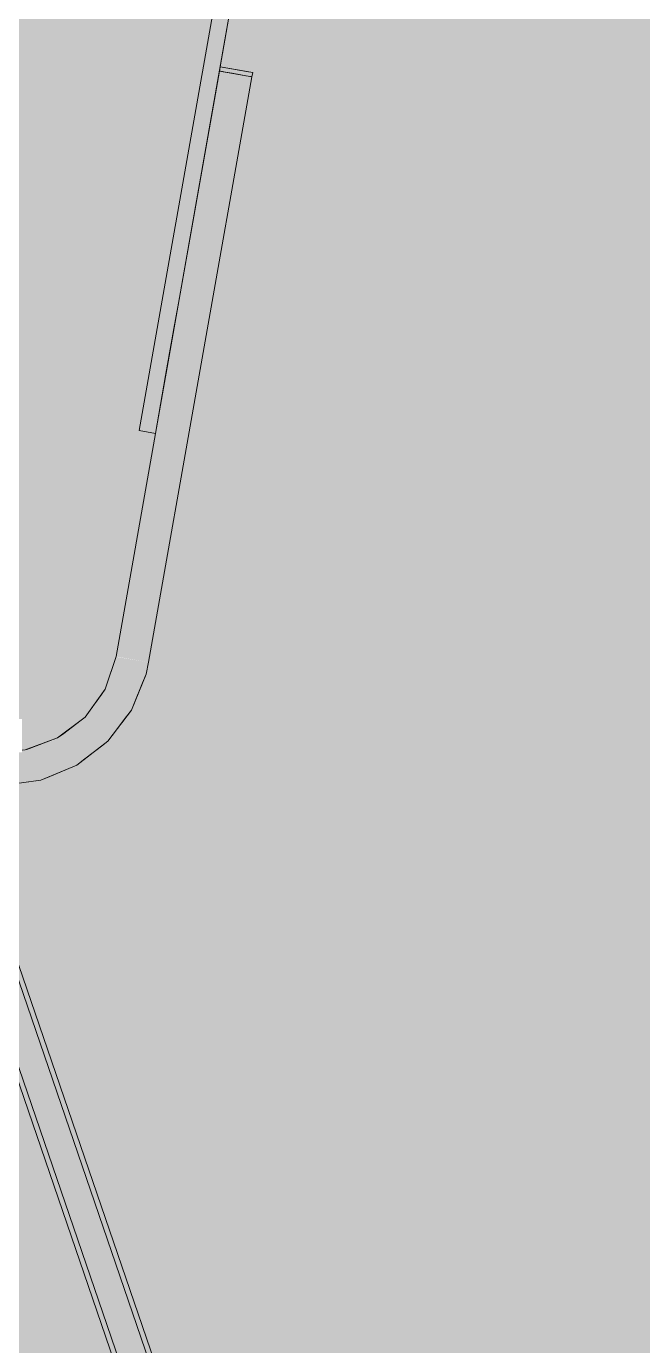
# Model space of a CAD drawing. Header units: millimetres. Extents: x 63432 to 177405, y -1987 to 27578.
# Drawn here: x 165077 to 165313, y 8612 to 9118 of the extents above; entities that cross this region are included whole.
import ezdxf

# ---------------------------------------------------------------- set-up
doc = ezdxf.new("R2010")
doc.units = ezdxf.units.MM
doc.layers.add('A-WALL-PATT', color=7, linetype='Continuous', lineweight=9)
for name, color, linetype, lineweight, true_color in [('I-FURN-16', 7, 'Continuous', 9, 0xd1b79e), ('I-FURN-21', 7, 'Continuous', 9, 0x666666), ('I-FURN-25', 7, 'Continuous', 9, 0x987f66), ('I-FURN-30', 7, 'Continuous', 9, 0x4c4c4c), ('I-FURN-38', 7, 'Continuous', 9, 0xa58c72), ('I-FURN-57', 7, 'Continuous', 9, 0x8f765d), ('I-FURN-6', 7, 'Continuous', 9, 0xc0c0c0), ('I-FURN-61', 7, 'Continuous', 9, 0xcabbac), ('I-FURN-62', 7, 'Continuous', 9, 0x8b8b8b), ('I-FURN-65', 7, 'Continuous', 9, 0x8b7c6d), ('I-FURN-71', 7, 'Continuous', 9, 0xa59687), ('I-FURN-73', 7, 'Continuous', 9, 0xb79e84)]:
    doc.layers.add(name, color=color, linetype=linetype, lineweight=lineweight, true_color=true_color)
doc.layers.add('I-FURN-17', color=7, linetype='Continuous', lineweight=9, true_color=0x111111, transparency=0.7)
doc.layers.add('I-FURN-18', color=7, linetype='Continuous', lineweight=9, true_color=0xe2b180, transparency=0.7)

# ---------------------------------------------------------------- blocks, each defined once
blk = doc.blocks.new('Chair - Tablet Arm - Chair - Tablet Arm-V85-Развертка 3_12-6')
at = {"layer": 'I-FURN-17'}
for points in [[(-79031.76, 8874.03), (-78992.13, 9098.75), (-79004.66, 9100.83), (-79044.27, 8876.23), (-79032.38, 8874.14)], [(-78992.13, 9098.75), (-78991.84, 9100.42), (-79004.37, 9102.51), (-79004.64, 9100.95), (-78992.46, 9098.8)], [(-79088.04, 8826.8), (-79073.91, 8828.69), (-79062.39, 8832.88), (-79051.31, 8840.17), (-79042.06, 8850.07), (-79035.56, 8861.31), (-79031.76, 8874.03), (-79044.3, 8876.12), (-79047.23, 8866.34), (-79052.39, 8857.41), (-79060.31, 8849.35), (-79068.09, 8844.23), (-79077.79, 8840.7), (-79080.3, 8840.25), (-79080.3, 8839.5), (-79088.04, 8839.31), (-79088.04, 8827.25)], [(-78989.56, 8450), (-78978.14, 8450), (-79103.66, 8816.09), (-79113.84, 8812.48), (-78999.66, 8479.45)], [(-78991.55, 8450), (-78989.56, 8450), (-79113.91, 8812.58), (-79115.68, 8811.97), (-78991.57, 8450)]]:
    blk.add_hatch(color=256, dxfattribs=at).paths.add_polyline_path(points)
h = blk.add_hatch(color=256, dxfattribs=at)
h.paths.add_polyline_path([(-78976.15, 8450), (-78976.13, 8450), (-79105.42, 8826.8), (-79107.36, 8826.8), (-79105.27, 8820.43), (-79102.3, 8812.13), (-78978.14, 8450), (-78976.36, 8450)])
h.paths.add_polyline_path([(-79115.98, 8832.45), (-79112.16, 8836.17), (-79112.04, 8837.11), (-79112.19, 8838.41), (-79113.12, 8839.5), (-79120.4, 8839.5), (-79121.07, 8837.61), (-79121.21, 8835.21), (-79120.58, 8832.79), (-79119.64, 8832.66), (-79116.91, 8832.5)])
h.paths.add_polyline_path([(-79127.46, 8852.2), (-79114.03, 8852.2), (-79175.23, 9030.68), (-79187.24, 9026.56), (-79127.52, 8852.37)])
at = {"layer": 'I-FURN-18'}
for points in [[(-79020.34, 9011.92), (-78995.53, 9152.65), (-79001.78, 9153.75), (-79026.59, 9013.02)], [(-79029.16, 8961.89), (-79020.34, 9011.92), (-79026.59, 9013.02), (-79035.25, 8962.96), (-79031.5, 8962.3)]]:
    blk.add_hatch(color=256, dxfattribs=at).paths.add_polyline_path(points)
at = {"layer": 'I-FURN-16'}
for p, q in [((-79001.78, 9153.75), (-79026.59, 9013.02)), ((-79004.35, 9102.62), (-78995.53, 9152.65)), ((-79026.59, 9013.02), (-79035.42, 8962.99))]:
    blk.add_line(p, q, dxfattribs=at)
at = {"layer": 'I-FURN-21'}
for p, q in [((-79031.76, 8874.03), (-78992.13, 9098.75)), ((-79004.64, 9100.95), (-79004.02, 9100.84)), ((-78991.84, 9100.42), (-79004.35, 9102.62)), ((-79004.01, 9100.84), (-79002.29, 9100.54)), ((-79002.27, 9100.53), (-78999.78, 9100.1)), ((-78999.76, 9100.09), (-78997, 9099.6)), ((-78996.98, 9099.6), (-78994.49, 9099.16)), ((-78994.47, 9099.16), (-78992.75, 9098.86)), ((-78992.74, 9098.85), (-78992.13, 9098.75)), ((-79029.16, 8961.89), (-79044.27, 8876.23)), ((-79037.33, 8858.25), (-79034.12, 8866.13)), ((-79045.37, 8846.46), (-79040.25, 8853.19)), ((-79056.23, 8836.93), (-79049.34, 8842.25)), ((-79069.63, 8830.25), (-79060.82, 8833.91)), ((-79088.04, 8826.8), (-79073.98, 8828.66)), ((-79113.87, 8812.58), (-78983.71, 8432.93))]:
    blk.add_line(p, q, dxfattribs=at)
at = {"layer": 'I-FURN-21', "flags": 128}
for points in [[(-79048.08, 8864.87), (-79048.47, 8863.71), (-79049.91, 8861.69)], [(-79054.88, 8854.76), (-79056.17, 8852.97), (-79057.61, 8851.87)], [(-79064.86, 8846.35), (-79066.68, 8844.97), (-79067.32, 8844.73)]]:
    blk.add_lwpolyline(points, dxfattribs=at)
at = {"layer": 'I-FURN-25'}
blk.add_line((-79004.64, 9100.95), (-79029.16, 8961.89), dxfattribs=at)
at = {"layer": 'I-FURN-30'}
for p, q in [((-79031.76, 8874.03), (-78992.13, 9098.75)), ((-79004.02, 9100.84), (-79004.64, 9100.95)), ((-79002.29, 9100.54), (-79004.01, 9100.84)), ((-78999.78, 9100.1), (-79002.27, 9100.53)), ((-78997, 9099.6), (-78999.76, 9100.09)), ((-78994.49, 9099.16), (-78996.98, 9099.6)), ((-78992.75, 9098.86), (-78994.47, 9099.16)), ((-78992.13, 9098.75), (-78992.74, 9098.85)), ((-79029.16, 8961.89), (-79044.27, 8876.23)), ((-79037.33, 8858.25), (-79034.12, 8866.13)), ((-79048.47, 8863.71), (-79049.91, 8861.69)), ((-79048.08, 8864.87), (-79048.47, 8863.71)), ((-79056.17, 8852.97), (-79057.61, 8851.87)), ((-79054.88, 8854.76), (-79056.17, 8852.97)), ((-79045.37, 8846.46), (-79040.25, 8853.19)), ((-79056.23, 8836.93), (-79049.34, 8842.25)), ((-79069.63, 8830.25), (-79060.82, 8833.91)), ((-79088.04, 8826.8), (-79073.98, 8828.66)), ((-78973.76, 8437.22), (-79103.66, 8816.09))]:
    blk.add_line(p, q, dxfattribs=at)
at = {"layer": 'I-FURN-30', "flags": 128}
blk.add_lwpolyline([(-79064.86, 8846.35), (-79066.68, 8844.97), (-79067.32, 8844.73)], dxfattribs=at)
at = {"layer": 'I-FURN-38'}
for q in [(-79029.16, 8961.89), (-79004.35, 9102.62)]:
    blk.add_line((-79004.64, 9100.95), q, dxfattribs=at)
at = {"layer": 'I-FURN-57'}
for p, q in [((-79020.34, 9011.92), (-79004.64, 9100.95)), ((-79029.16, 8961.89), (-79020.34, 9011.92))]:
    blk.add_line(p, q, dxfattribs=at)
at = {"layer": 'I-FURN-6'}
for p, q in [((-79044.27, 8876.23), (-79048.08, 8864.87)), ((-79044.27, 8876.23), (-79048.08, 8864.87)), ((-79049.91, 8861.69), (-79054.88, 8854.76)), ((-79049.91, 8861.69), (-79054.88, 8854.76)), ((-79057.61, 8851.87), (-79064.86, 8846.35)), ((-79057.61, 8851.87), (-79064.86, 8846.35)), ((-79067.32, 8844.73), (-79078.54, 8840.61)), ((-79067.32, 8844.73), (-79078.54, 8840.61))]:
    blk.add_line(p, q, dxfattribs=at)
at = {"layer": 'I-FURN-6', "flags": 128}
for points in [[(-79034.12, 8866.13), (-79032.74, 8869.51), (-79031.76, 8874.03)], [(-79034.12, 8866.13), (-79032.74, 8869.51), (-79031.76, 8874.03)], [(-79040.25, 8853.19), (-79038.4, 8855.63), (-79037.33, 8858.25)], [(-79040.25, 8853.19), (-79038.4, 8855.63), (-79037.33, 8858.25)], [(-79049.34, 8842.25), (-79047.47, 8843.69), (-79045.37, 8846.46)], [(-79049.34, 8842.25), (-79047.47, 8843.69), (-79045.37, 8846.46)], [(-79060.82, 8833.91), (-79059.34, 8834.53), (-79056.23, 8836.93)], [(-79060.82, 8833.91), (-79059.34, 8834.53), (-79056.23, 8836.93)], [(-79073.98, 8828.66), (-79073.18, 8828.77), (-79069.63, 8830.25)], [(-79073.98, 8828.66), (-79073.18, 8828.77), (-79069.63, 8830.25)]]:
    blk.add_lwpolyline(points, dxfattribs=at)
at = {"layer": 'I-FURN-61'}
for p, q in [((-79026.59, 9013.02), (-79001.78, 9153.75)), ((-78995.53, 9152.65), (-79004.35, 9102.62)), ((-79035.42, 8962.99), (-79026.59, 9013.02)), ((-79035.42, 8962.99), (-79029.16, 8961.89))]:
    blk.add_line(p, q, dxfattribs=at)
at = {"layer": 'I-FURN-62'}
for p, q in [((-79004.35, 9102.62), (-78994.19, 9100.83)), ((-78994.19, 9100.83), (-78991.84, 9100.42)), ((-78992.13, 9098.75), (-78991.84, 9100.42)), ((-78971.75, 8437.22), (-79105.33, 8826.83)), ((-79115.68, 8811.97), (-78985.72, 8432.93))]:
    blk.add_line(p, q, dxfattribs=at)
at = {"layer": 'I-FURN-65'}
for p, q in [((-79004.64, 9100.95), (-79020.34, 9011.92)), ((-79020.34, 9011.92), (-79022.06, 9002.16)), ((-79022.06, 9002.16), (-79025.24, 8984.13)), ((-79025.24, 8984.13), (-79029.16, 8961.89))]:
    blk.add_line(p, q, dxfattribs=at)
at = {"layer": 'I-FURN-71'}
blk.add_line((-79004.35, 9102.62), (-79004.64, 9100.95), dxfattribs=at)
at = {"layer": 'I-FURN-73'}
blk.add_line((-79004.35, 9102.62), (-79004.64, 9100.95), dxfattribs=at)
blk = doc.blocks.new('Chair - Tablet Arm - Chair - Tablet Arm-V92-Развертка 3_12-6')
at = {"layer": 'I-FURN-6'}
for p, q in [((-79026.59, 9013.02), (-79001.78, 9153.75)), ((-78995.53, 9152.65), (-79020.34, 9011.92)), ((-79031.76, 8874.03), (-78992.13, 9098.75)), ((-79004.64, 9100.95), (-78992.13, 9098.75)), ((-79004.35, 9102.62), (-78991.84, 9100.42)), ((-78992.13, 9098.75), (-78991.84, 9100.42)), ((-78971.69, 8437.05), (-79175.23, 9030.68)), ((-79035.42, 8962.99), (-79026.59, 9013.02)), ((-79020.34, 9011.92), (-79029.16, 8961.89)), ((-79035.42, 8962.99), (-79029.16, 8961.89)), ((-79029.16, 8961.89), (-79044.27, 8876.23)), ((-79044.27, 8876.23), (-79048.08, 8864.87)), ((-79049.91, 8861.69), (-79054.88, 8854.76)), ((-79057.61, 8851.87), (-79064.86, 8846.35)), ((-79067.32, 8844.73), (-79078.54, 8840.61)), ((-79115.68, 8811.97), (-78985.72, 8432.93)), ((-79113.9, 8812.64), (-78983.71, 8432.93))]:
    blk.add_line(p, q, dxfattribs=at)
at = {"layer": 'I-FURN-6', "flags": 128}
for points in [[(-79044.27, 8876.23), (-79048.47, 8863.71), (-79056.17, 8852.97), (-79066.68, 8844.97), (-79079.08, 8840.41), (-79080.3, 8840.29)], [(-79088.04, 8826.8), (-79073.18, 8828.77), (-79059.34, 8834.53), (-79047.47, 8843.69), (-79038.4, 8855.63), (-79032.74, 8869.51), (-79031.76, 8874.03)], [(-79034.12, 8866.13), (-79032.74, 8869.51), (-79031.76, 8874.03)], [(-79040.25, 8853.19), (-79038.4, 8855.63), (-79037.33, 8858.25)], [(-79049.34, 8842.25), (-79047.47, 8843.69), (-79045.37, 8846.46)], [(-79060.82, 8833.91), (-79059.34, 8834.53), (-79056.23, 8836.93)], [(-79073.98, 8828.66), (-79073.18, 8828.77), (-79069.63, 8830.25)]]:
    blk.add_lwpolyline(points, dxfattribs=at)
at = {"layer": 'I-FURN-61'}
for p, q in [((-79001.78, 9153.75), (-79026.59, 9013.02)), ((-79004.35, 9102.62), (-78995.53, 9152.65)), ((-79004.64, 9100.95), (-79029.16, 8961.89)), ((-79004.35, 9102.62), (-79004.64, 9100.95)), ((-79026.59, 9013.02), (-79035.42, 8962.99))]:
    blk.add_line(p, q, dxfattribs=at)
at = {"layer": 'I-FURN-62'}
for p, q in [((-79031.76, 8874.03), (-78992.13, 9098.75)), ((-78992.13, 9098.75), (-79004.64, 9100.95)), ((-78991.84, 9100.42), (-79004.35, 9102.62)), ((-79029.16, 8961.89), (-79044.27, 8876.23)), ((-79037.33, 8858.25), (-79034.12, 8866.13)), ((-79045.37, 8846.46), (-79040.25, 8853.19)), ((-79056.23, 8836.93), (-79049.34, 8842.25)), ((-79069.63, 8830.25), (-79060.82, 8833.91)), ((-79088.04, 8826.8), (-79073.98, 8828.66)), ((-78973.7, 8437.05), (-79103.66, 8816.09))]:
    blk.add_line(p, q, dxfattribs=at)
at = {"layer": 'I-FURN-62', "flags": 128}
for points in [[(-79048.08, 8864.87), (-79048.47, 8863.71), (-79049.91, 8861.69)], [(-79054.88, 8854.76), (-79056.17, 8852.97), (-79057.61, 8851.87)], [(-79064.86, 8846.35), (-79066.68, 8844.97), (-79067.32, 8844.73)]]:
    blk.add_lwpolyline(points, dxfattribs=at)
at = {"layer": 'I-FURN-65'}
for p, q in [((-79020.34, 9011.92), (-79004.64, 9100.95)), ((-79023.72, 8992.77), (-79020.34, 9011.92)), ((-79026.58, 8976.54), (-79023.72, 8992.77)), ((-79029.16, 8961.89), (-79026.58, 8976.54))]:
    blk.add_line(p, q, dxfattribs=at)
at = {"layer": 'I-FURN-71'}
for q in [(-79029.16, 8961.89), (-79004.35, 9102.62)]:
    blk.add_line((-79004.64, 9100.95), q, dxfattribs=at)

msp = doc.modelspace()

# ---------------------------------------------------------------- hatches: boundary and pattern name
at = {"layer": 'A-WALL-PATT'}
h = msp.add_hatch(color=256, dxfattribs=at)
h.paths.add_polyline_path([(164234.62, 8450), (164691.75, 8450), (164825.3, 8839.5), (164732.42, 8839.5), (164732.42, 8852.2), (164829.65, 8852.2), (164893.84, 9039.44), (164693.89, 9039.44), (164693.89, 9052.14), (164950.36, 9052.14), (164960.05, 9050.62), (164969.06, 9045.98), (164975.82, 9039.36), (164980.94, 9029.08), (165041.59, 8852.2), (165075.32, 8852.2), (165075.32, 8840.4), (165077.83, 8840.7), (165088.49, 8844.86), (165096.15, 8849.9), (165103.52, 8857.9), (165108.39, 8866.34), (165111.35, 8876.23), (165126.46, 8961.89), (165120.2, 8962.99), (165158.25, 9178.77), (165164.45, 9177.38), (165151.27, 9102.62), (165163.78, 9100.42), (165123.24, 8871.96), (165120.05, 8861.31), (165113.42, 8849.82), (165103.51, 8839.64), (165093.23, 8832.88), (165080.76, 8828.34), (165067.58, 8826.8), (165050.29, 8826.8), (165179.65, 8450), (165691.75, 8450), (165825.3, 8839.5), (165732.42, 8839.5), (165732.42, 8852.2), (165829.65, 8852.2), (165893.84, 9039.44), (165693.89, 9039.44), (165693.89, 9052.14), (165950.36, 9052.14), (165960.05, 9050.62), (165969.06, 9045.98), (165975.82, 9039.36), (165980.94, 9029.08), (166041.59, 8852.2), (166075.32, 8852.2), (166075.32, 8840.4), (166078.39, 8840.9), (166088.49, 8844.86), (166096.15, 8849.9), (166103.52, 8857.9), (166108.39, 8866.34), (166111.35, 8876.23), (166126.46, 8961.89), (166120.2, 8962.99), (166158.25, 9178.77), (166164.45, 9177.38), (166151.27, 9102.62), (166163.78, 9100.42), (166123.24, 8871.96), (166120.05, 8861.31), (166113, 8849.38), (166103.51, 8839.64), (166093.23, 8832.88), (166080.76, 8828.34), (166067.58, 8826.8), (166050.29, 8826.8), (166179.65, 8450), (166691.75, 8450), (166825.3, 8839.5), (166732.42, 8839.5), (166732.42, 8852.2), (166829.65, 8852.2), (166893.84, 9039.44), (166693.89, 9039.44), (166693.89, 9052.14), (166950.36, 9052.14), (166960.05, 9050.62), (166969.06, 9045.98), (166975.82, 9039.36), (166980.66, 9029.91), (167041.59, 8852.2), (167075.32, 8852.2), (167075.32, 8840.4), (167077.83, 8840.7), (167088.49, 8844.86), (167096.15, 8849.9), (167103.52, 8857.9), (167108.39, 8866.34), (167111.35, 8876.23), (167126.46, 8961.89), (167120.2, 8962.99), (167158.25, 9178.77), (167164.45, 9177.38), (167151.33, 9102.61), (167163.78, 9100.42), (167123.24, 8871.96), (167120.05, 8861.31), (167113.42, 8849.82), (167103.51, 8839.64), (167093.23, 8832.88), (167080.76, 8828.34), (167067.58, 8826.8), (167050.29, 8826.8), (167179.65, 8450), (167691.75, 8450), (167825.3, 8839.5), (167732.42, 8839.5), (167732.42, 8852.2), (167829.65, 8852.2), (167893.84, 9039.44), (167693.89, 9039.44), (167693.89, 9052.14), (167950.36, 9052.14), (167960.05, 9050.62), (167969.06, 9045.98), (167975.82, 9039.36), (167980.94, 9029.08), (168041.59, 8852.2), (168075.32, 8852.2), (168075.32, 8840.4), (168077.83, 8840.7), (168088.49, 8844.86), (168096.15, 8849.9), (168103.52, 8857.9), (168108.39, 8866.34), (168111.35, 8876.23), (168126.46, 8961.89), (168120.2, 8962.99), (168158.25, 9178.77), (168164.45, 9177.38), (168151.27, 9102.62), (168163.78, 9100.42), (168123.24, 8871.96), (168120.05, 8861.31), (168113.42, 8849.82), (168103.51, 8839.64), (168093.23, 8832.88), (168080.76, 8828.34), (168067.58, 8826.8), (168050.29, 8826.8), (168179.65, 8450), (168423.04, 8450), (168423.04, 9500), (168448.04, 9500), (168448.04, 8450), (169137.31, 8450), (169137.31, 9483.61), (169149.31, 9483.61), (169149.31, 8450), (169762.9, 8450), (169762.9, 9483.61), (169774.9, 9483.61), (169774.9, 8450), (170635.62, 8450), (170635.62, 13150), (164234.62, 13150), (164234.62, 8479.45)])
h.paths.add_polyline_path([(164707.19, 8450), (165164.05, 8450), (165034.71, 8826.8), (164836.27, 8826.54), (164831.65, 8813.23), (164830.86, 8810.7), (164717.28, 8479.45)])
h.paths.add_polyline_path([(166164.05, 8450), (166034.71, 8826.8), (165836.27, 8826.54), (165831.65, 8813.23), (165830.86, 8810.7), (165707.19, 8450), (166147.61, 8450)])
h.paths.add_polyline_path([(166805.22, 8450), (167164.05, 8450), (167034.71, 8826.8), (166836.27, 8826.54), (166831.65, 8813.23), (166830.86, 8810.7), (166707.19, 8450), (166736, 8450)])
h.paths.add_polyline_path([(167843.55, 8450), (168164.05, 8450), (168034.71, 8826.8), (167836.27, 8826.54), (167831.65, 8813.23), (167830.86, 8810.7), (167707.19, 8450), (167774.32, 8450)])
h.paths.add_polyline_path([(165905.34, 8852.2), (166028.16, 8852.2), (165968.23, 9026.77), (165961.43, 9035.89), (165950.36, 9039.44), (165907.27, 9039.44), (165843.08, 8852.2), (165870.73, 8852.2)])
h.paths.add_polyline_path([(167843.08, 8852.2), (168028.16, 8852.2), (167968.23, 9026.77), (167961.43, 9035.89), (167950.36, 9039.44), (167907.27, 9039.44), (167843.55, 8853.57)])
h.paths.add_polyline_path([(164936.23, 8852.2), (165028.16, 8852.2), (164968.23, 9026.77), (164961.43, 9035.89), (164950.36, 9039.44), (164907.27, 9039.44), (164843.08, 8852.2), (164901.62, 8852.2)])
h.paths.add_polyline_path([(166863.35, 8852.2), (167028.16, 8852.2), (166968.23, 9026.77), (166961.43, 9035.89), (166950.36, 9039.44), (166907.27, 9039.44), (166843.08, 8852.2), (166858.27, 8852.2)])
h.paths.add_polyline_path([(166874.44, 9055.4), (166441.44, 9055.4), (166441.44, 9074.45), (167024.52, 9074.45), (167024.52, 9055.4), (166874.69, 9055.4)])
h.paths.add_polyline_path([(164975.72, 9055.4), (164441.44, 9055.4), (164441.44, 9074.45), (165024.52, 9074.45), (165024.52, 9055.4), (164975.82, 9055.4)])
h.paths.add_polyline_path([(168023.21, 9055.4), (167441.44, 9055.4), (167441.44, 9074.45), (168024.52, 9074.45), (168024.52, 9055.4)])
h.paths.add_polyline_path([(165766.89, 9055.4), (165441.44, 9055.4), (165441.44, 9074.45), (166024.52, 9074.45), (166024.52, 9055.4), (165836.12, 9055.4)])
h.paths.add_polyline_path([(170154.02, 9259), (170154.02, 9341), (170236.02, 9341), (170236.02, 9259), (170155.02, 9259)])
h.paths.add_polyline_path([(170277.78, 9259), (170277.78, 9341), (170359.78, 9341), (170359.78, 9259), (170278.78, 9259)])
h.paths.add_polyline_path([(170481.43, 9259), (170399.43, 9259), (170399.43, 9341), (170481.43, 9341), (170481.43, 9260)])
h.paths.add_polyline_path([(170155.02, 9260), (170235.02, 9260), (170235.02, 9340), (170155.02, 9340), (170155.02, 9262)])
h.paths.add_polyline_path([(170278.78, 9260), (170358.78, 9260), (170358.78, 9340), (170278.78, 9340), (170278.78, 9262)])
h.paths.add_polyline_path([(170480.43, 9260), (170480.43, 9340), (170400.43, 9340), (170400.43, 9260), (170478.43, 9260)])
h.paths.add_polyline_path([(170335.53, 9262), (170280.78, 9262), (170280.78, 9338), (170356.78, 9338), (170356.78, 9262), (170345.78, 9262)])
h.paths.add_polyline_path([(170197.09, 9262), (170157.02, 9262), (170157.02, 9338), (170233.02, 9338), (170233.02, 9262), (170222.02, 9262)])
h.paths.add_polyline_path([(170402.43, 9262), (170402.43, 9338), (170478.43, 9338), (170478.43, 9262), (170412.43, 9262)])
h.paths.add_polyline_path([(170412.43, 9272), (170468.43, 9272), (170468.43, 9328), (170412.43, 9328), (170412.43, 9273)])
h.paths.add_polyline_path([(170345.78, 9272), (170346.78, 9272), (170346.78, 9328), (170290.78, 9328), (170290.78, 9272), (170335.53, 9272)])
h.paths.add_polyline_path([(170168.02, 9272), (170223.02, 9272), (170223.02, 9328), (170167.02, 9328), (170167.02, 9272)])
h.paths.add_polyline_path([(170345.78, 9273), (170291.78, 9273), (170291.78, 9327), (170345.78, 9327), (170345.78, 9324.03)])
h.paths.add_polyline_path([(170467.43, 9273), (170413.43, 9273), (170413.43, 9327), (170467.43, 9327), (170467.43, 9324.03)])
h.paths.add_polyline_path([(170197.09, 9273), (170168.02, 9273), (170168.02, 9327), (170222.02, 9327), (170222.02, 9273)])
h.paths.add_polyline_path([(169762.9, 9492), (169672.9, 9492), (169672.9, 9543.61), (169684.9, 9543.61), (169684.9, 9504), (169762.9, 9504), (169762.9, 9543.61), (169774.9, 9543.61), (169774.9, 9504), (169852.9, 9504), (169852.9, 9543.61), (169864.9, 9543.61), (169864.9, 9492), (169774.9, 9492)])
h.paths.add_polyline_path([(169047.31, 9492), (169047.31, 9543.61), (169059.31, 9543.61), (169059.31, 9504), (169137.31, 9504), (169137.31, 9543.61), (169149.31, 9543.61), (169149.31, 9504), (169227.31, 9504), (169227.31, 9543.61), (169239.31, 9543.61), (169239.31, 9492), (169137.31, 9492)])

# ---------------------------------------------------------------- block references
at = {"layer": 'I-FURN-6'}
msp.add_blockref('Chair - Tablet Arm - Chair - Tablet Arm-V92-Развертка 3_12-6', (244155.62, 0), dxfattribs=at)
at = {"layer": 'I-FURN-61'}
msp.add_blockref('Chair - Tablet Arm - Chair - Tablet Arm-V85-Развертка 3_12-6', (244155.62, 0), dxfattribs=at)

doc.saveas('drawing.dxf')
